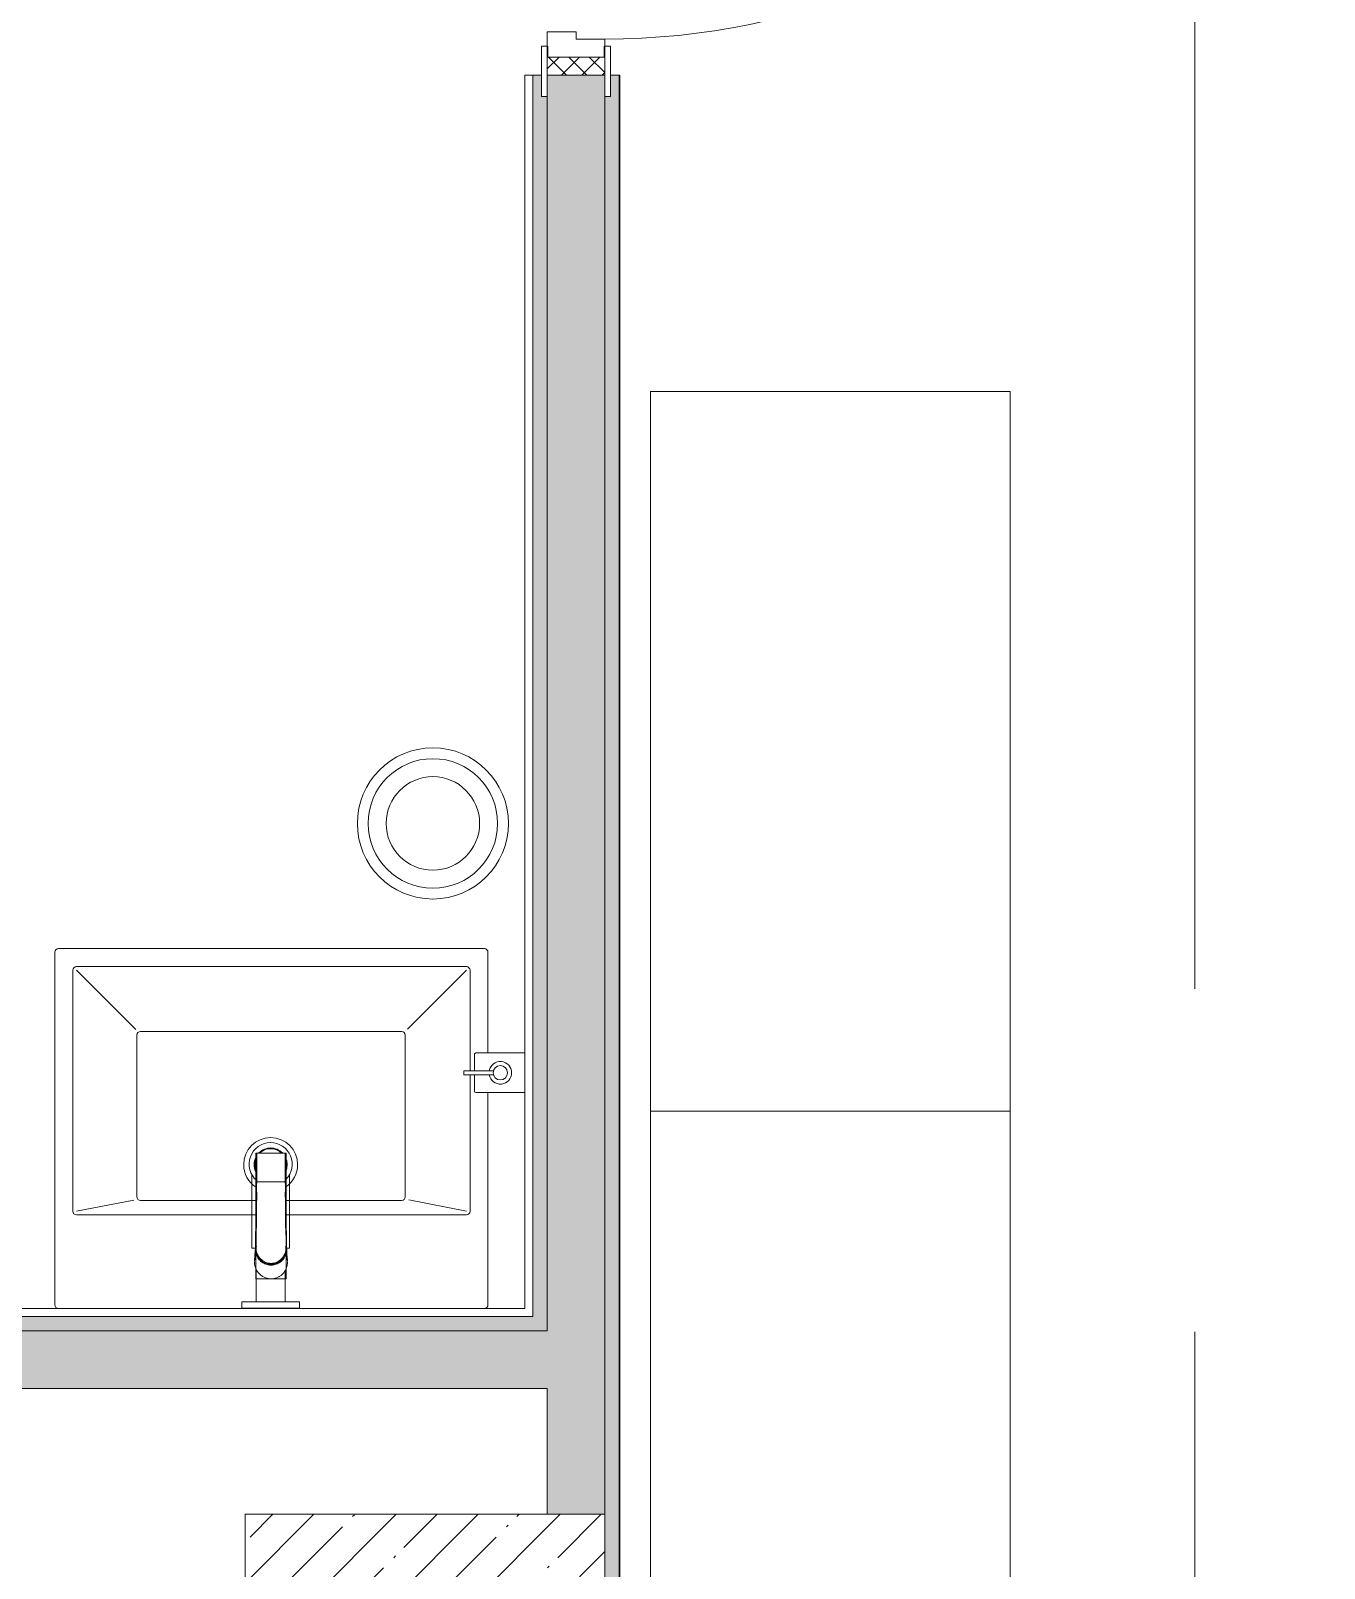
# Model space of a CAD drawing. Header units: millimetres. Extents: x 35147 to 231677, y -8553 to 29000.
# Drawn here: x 73242 to 75040, y 23125 to 25262 of the extents above; entities that cross this region are included whole.
import ezdxf

# ---------------------------------------------------------------- set-up
doc = ezdxf.new("R2010")
doc.units = ezdxf.units.MM
doc.linetypes.add('Осевая', pattern=[3175, 635, -476.25, 1587.5, -476.25])
for name, color, linetype, lineweight in [('0-1', 7, 'Continuous', 9), ('A-DOOR', 7, 'Continuous', 9), ('A-DOOR-1', 7, 'Continuous', 13), ('A-DOOR-FRAM', 7, 'Continuous', 13), ('A-DOOR-FRAM-1', 7, 'Continuous', 9), ('A-GENM', 7, 'Continuous', 9), ('A-WALL', 7, 'Continuous', 9), ('I-WALL', 7, 'Continuous', 9), ('P-SANR-FIXT', 7, 'Continuous', 9), ('P-SANR-FIXT-1', 7, 'Continuous', 13), ('S-COLS', 7, 'Continuous', 9), ('Оси', 7, 'Continuous', 9), ('Оси-2', 7, 'Осевая', 9)]:
    doc.layers.add(name, color=color, linetype=linetype, lineweight=lineweight)
for name, color, linetype, lineweight, true_color in [('A-WALL-1', 7, 'Continuous', 9, 0x3c3c3c), ('A-WALL-FNSH-1', 7, 'Continuous', 9, 0x3c3c3c), ('I-FURN-1', 7, 'Continuous', 9, 0xf0f0f0)]:
    doc.layers.add(name, color=color, linetype=linetype, lineweight=lineweight, true_color=true_color)
pattern_1 = [(135, (0, 0), (-75.43415, -75.43415), [106.68, -17.78, 3.556, -17.78]), (135, (0, 75.39), (-75.43415, -75.43415), []), (50, (0, 0), (127.52922, -11.15758), [13.335, -146.685]), (355, (0, 0), (-24.66966, 133.74002), [10.668, -117.348]), (100.451, (10.63, -0.93), (102.85973, 122.58178), [11.333, -124.663]), (46.184, (0, 35.56), (189.75516, -29.43036), [20.002, -220.027]), (96.636, (15.81, 33.1), (166.1822, 173.1996), [17, -186.995]), (351.184, (0, 35.56), (166.18393, 173.19757), [16.002, -176.022]), (21, (17.78, 26.67), (106.13027, -71.58603), [13.335, -146.685]), (326, (17.78, 26.67), (43.26188, 128.93175), [10.668, -117.348]), (71.451, (26.62, 20.7), (149.39198, 57.34505), [11.333, -124.663]), (37.5, (0, 0), (2.162228, 59.188357), [3.353, -112.573, 3.353, -115.773, -117.792]), (37.5, (0, 0), (2.162228, 59.188357), [-235.052, 3.353, -114.44]), (7.5, (0, 0), (46.773857, 70.12615), [3.353, -64.567, 3.353, -109.906, -44.894]), (7.5, (0, 0), (46.773857, 70.12615), [-181.178, 3.353, -41.542]), (327.5, (-39.65, 0), (94.91367, -4.010093), [3.353, -41.097, 3.353, -135.331, -184.023]), (327.5, (-39.65, 0), (94.91367, -4.010093), [-183.134, 3.353, -180.67]), (317.5, (-57.43, 0), (103.69057, 17.79882), [3.353, -54.432, 3.353, -88.748, -130.683]), (317.5, (-57.43, 0), (103.69057, 17.79882), [-149.885, 3.353, -127.33])]
pattern_2 = [(0, (0, 0), (121.92, 30.48), [10.058, -81.382, 10.058, -81.382, -487.68]), (0, (0, 0), (121.92, 30.48), [-182.88, 10.058, -172.822, 10.058, -81.382, -213.36]), (0, (0, 0), (121.92, 30.48), [-457.2, 10.058, -50.902, 10.058, -142.342]), (120, (45.72, 15.24), (-87.356454, 90.345817), [10.058, -81.382, 10.058, -81.382, -487.68]), (120, (45.72, 15.24), (-87.356454, 90.345817), [-182.88, 10.058, -172.822, 10.058, -81.382, -213.36]), (120, (45.72, 15.24), (-87.356454, 90.345817), [-457.2, 10.058, -50.902, 10.058, -142.342]), (240, (60.96, 76.2), (-34.563546, -120.825817), [10.058, -81.382, 10.058, -81.382, -487.68]), (240, (60.96, 76.2), (-34.563546, -120.825817), [-182.88, 10.058, -172.822, 10.058, -81.382, -213.36]), (240, (60.96, 76.2), (-34.563546, -120.825817), [-457.2, 10.058, -50.902, 10.058, -142.342])]

# ---------------------------------------------------------------- blocks, each defined once
blk = doc.blocks.new('BSC_Колонна _Прямоугольная - 500х500-V26-План размещения напольных электротехнических лючков и розеток 2 этажа в осях 12-23')
at = {"layer": 'S-COLS'}
h = blk.add_hatch(dxfattribs=at)
h.set_pattern_fill('FP_34', color=256, style=0, pattern_type=2)
h.set_pattern_definition([(45, (-73790, -22950), (-57.02463, 57.02463), []), (45, (-73732.975, -22950), (-57.02463, 57.02463), [100.806, -20.161, 3.353, -16.808])])
h.paths.add_polyline_path([(-250, -250), (250, -250), (250, 250), (-250, 250), (-250, -31.5)])
for p, q in [((250, 250), (-250, 250)), ((-250, 250), (-250, -250)), ((250, -250), (250, 250)), ((-250, -250), (250, -250))]:
    blk.add_line(p, q, dxfattribs=at)
blk = doc.blocks.new('110_Дверь_СКБ_1Ст_Внутренняя1 - Д-4 1100x2100h_су мгн-32391219-План размещения напольных электротехнических лючков и розеток 2 этажа в осях 12-23')
at = {"layer": 'A-DOOR'}
h = blk.add_hatch(dxfattribs=at)
h.set_pattern_fill('FP_38', color=256, style=0, pattern_type=2)
h.set_pattern_definition([(135, (1751.41, 104.685), (-14.14214, -14.14214), []), (225, (1751.41, 104.685), (14.14214, -14.14214), [])])
h.paths.add_polyline_path([(562.5, 40), (537.5, 40), (537.5, -40), (562.5, -40)])
at = {"layer": 'A-DOOR-FRAM-1'}
h = blk.add_hatch(dxfattribs=at)
h.set_pattern_fill('FP_39', color=256, style=0, pattern_type=2)
h.set_pattern_definition([(45, (-371.384, 104.685), (-14.1421, 14.1421), []), (135, (-371.384, 104.685), (-14.1421, -14.1421), [])])
h.paths.add_polyline_path([(-512.5, 40), (-537.5, 40), (-537.5, -40), (-512.5, -40)])
at = {"layer": 'A-DOOR'}
blk.add_arc((-487.5, 40), 1000, 360, 90, dxfattribs=at)
at = {"layer": 'A-DOOR-1'}
for p, q in [((-487.5, 1040), (-487.5, 40)), ((-447.5, 1040), (-487.5, 1040)), ((-447.5, 40), (-447.5, 1040)), ((-487.5, 40), (-447.5, 40))]:
    blk.add_line(p, q, dxfattribs=at)
at = {"layer": 'A-DOOR-FRAM'}
for p, q in [((-497.5, 48), (-567.5, 48)), ((-567.5, 48), (-567.5, 40)), ((-497.5, 40), (-497.5, 48)), ((592.5, 48), (522.5, 48)), ((522.5, 48), (522.5, 40)), ((592.5, 40), (592.5, 48)), ((-567.5, 40), (-497.5, 40)), ((-512.5, 40), (-537.5, 40)), ((-537.5, 40), (-537.5, -40)), ((-487.5, 40), (-512.5, 40)), ((-512.5, 40), (-512.5, -40)), ((-512.5, -40), (-512.5, 40)), ((-497.5, 40), (-512.5, 40)), ((-512.5, 40), (-512.5, 39)), ((-512.5, 39), (-497.5, 39)), ((-497.5, 39), (-497.5, 40)), ((-487.5, 0), (-487.5, 40)), ((512.5, 40), (512.5, 0)), ((537.5, 40), (512.5, 40)), ((537.5, 40), (522.5, 40)), ((522.5, 40), (522.5, 39)), ((522.5, 40), (592.5, 40)), ((522.5, 39), (537.5, 39)), ((537.5, -40), (537.5, 40)), ((562.5, 40), (537.5, 40)), ((537.5, 40), (537.5, -40)), ((537.5, 39), (537.5, 40)), ((562.5, -40), (562.5, 40)), ((-477.5, 0), (-487.5, 0)), ((-477.5, -40), (-477.5, 0)), ((512.5, 0), (502.5, 0)), ((502.5, 0), (502.5, -40)), ((-497.5, -40), (-567.5, -40)), ((-567.5, -40), (-567.5, -48)), ((-537.5, -40), (-512.5, -40)), ((-497.5, -39), (-512.5, -39)), ((-512.5, -39), (-512.5, -40)), ((-512.5, -40), (-477.5, -40)), ((-512.5, -40), (-497.5, -40)), ((-497.5, -40), (-497.5, -39)), ((-497.5, -48), (-497.5, -40)), ((502.5, -40), (537.5, -40)), ((537.5, -39), (522.5, -39)), ((522.5, -39), (522.5, -40)), ((522.5, -40), (537.5, -40)), ((592.5, -40), (522.5, -40)), ((522.5, -40), (522.5, -48)), ((537.5, -40), (537.5, -39)), ((537.5, -40), (562.5, -40)), ((592.5, -48), (592.5, -40)), ((-567.5, -48), (-497.5, -48)), ((522.5, -48), (592.5, -48))]:
    blk.add_line(p, q, dxfattribs=at)
blk = doc.blocks.new('мусорная корзина - Round_ Metal-30590745-План размещения напольных электротехнических лючков и розеток 2 этажа в осях 12-23')
at = {"layer": 'P-SANR-FIXT'}
for radius, start, end in [(105, 0, 180), (90, 360, 180), (65, 0, 180), (105, 180, 360), (90, 180, 360), (65, 180, 360)]:
    blk.add_arc((0, 0), radius, start, end, dxfattribs=at)
blk = doc.blocks.new('сифон - Для раковины-V174-План размещения напольных электротехнических лючков и розеток 2 этажа в осях 12-23')
at = {"layer": 'P-SANR-FIXT'}
for p, q in [((116.7, 26), (15, 26)), ((116.7, 26), (116.7, 20.9)), ((200, 40), (191.1, 40)), ((191.1, -40), (191.1, 40)), ((200, 40), (200, -40)), ((116.7, -19.7), (116.7, -26)), ((15, -26), (116.7, -26)), ((191.1, -40), (200, -40))]:
    blk.add_line(p, q, dxfattribs=at)
for start, end in [(45, 180), (180, 319.7584)]:
    blk.add_arc((0, 0), 30, start, end, dxfattribs=at)
at = {"layer": 'P-SANR-FIXT-1'}
for p, q in [((127.1, 20), (123.1, 20)), ((191.1, 20), (147.8, 20)), ((21.9, -20), (49, -20)), ((49, -20), (56, -20)), ((56, -20), (75, -20)), ((85.7, -20), (118.5, -20)), ((119.7, -20), (122.9, -20)), ((145.8, -20), (191.1, -20))]:
    blk.add_line(p, q, dxfattribs=at)
for radius, start, end in [(22.5, 67.2152, 113.0759), (21.5, 72, 108), (22.5, 133.7338, 180), (22.5, 180, 225.6765), (21.5, 136.1578, 180), (21.5, 180, 223.3802), (22.5, 241.9585, 297.7301), (21.5, 245.8675, 293.8296)]:
    blk.add_arc((0, 0), radius, start, end, dxfattribs=at)
blk = doc.blocks.new('раковина - 400 x 500mm-V178-План размещения напольных электротехнических лючков и розеток 2 этажа в осях 12-23')
at = {"layer": 'P-SANR-FIXT'}
for p, q in [((-249.5, -5), (-249.5, -300)), ((352.5, -495), (352.5, -5)), ((-224.5, -135), (-224.5, -324.7)), ((32, -130), (-219.5, -130)), ((-219.5, -135), (-139.5, -151)), ((322.5, -130), (72, -130)), ((322.5, -135), (242.8, -150.5)), ((327.5, -470), (327.5, -135)), ((-134.5, -155), (-134.5, -380)), ((-126, -150), (-129.5, -150)), ((32.1, -150), (-126, -150)), ((233.5, -150), (72, -150)), ((238.5, -155), (238.5, -380)), ((-224.5, -330.4), (-224.5, -470)), ((-249.5, -355), (-249.5, -495)), ((-219.5, -470), (-137.6, -388.1)), ((-129.5, -385), (233.5, -385)), ((322.5, -470), (240.2, -387.7)), ((-219.5, -475), (322.5, -475)), ((-244.5, -500), (347.5, -500))]:
    blk.add_line(p, q, dxfattribs=at)
for centre, radius, start, end in [((-244.5, -5), 5, 90, 180), ((347.5, -5), 5, 0, 90), ((-219.5, -135), 5, 90, 180), ((322.5, -135), 5, 0, 90), ((-129.5, -155), 5, 90, 180), ((52.6, -199.9), 37.5, 124.8212, 180), ((52.6, -199.9), 37.5, 360, 57.1419), ((233.5, -155), 5, 0, 90), ((52.6, -199.9), 23, 360, 25.1143), ((52.6, -199.9), 37.5, 180, 360), ((52.6, -199.9), 23, 161.666, 180), ((52.6, -199.9), 23, 180, 198.7055), ((52.6, -199.9), 23, 334.4117, 360), ((52.6, -199.9), 23, 225, 315), ((-129.5, -380), 5, 180, 270), ((233.5, -380), 5, 270, 360), ((-219.5, -470), 5, 180, 270), ((322.5, -470), 5, 270, 0), ((-244.5, -495), 5, 180, 270), ((347.5, -495), 5, 270, 0)]:
    blk.add_arc(centre, radius, start, end, dxfattribs=at)
blk = doc.blocks.new('смеситель для раковины - Default-V179-План размещения напольных электротехнических лючков и розеток 2 этажа в осях 12-23')
at = {"layer": '0-1'}
for p, q in [((19.7, 151.6), (-19.8, 151.6)), ((-20.3, 110), (-20.4, 97.4)), ((19.8, 111.8), (-19.8, 111.8)), ((20.4, 97.4), (20.3, 110)), ((-22.8, 3), (-21.8, 15.6)), ((-20.7, 17.2), (-20.7, 16.7)), ((20.8, 16.7), (20.8, 17.2))]:
    blk.add_line(p, q, dxfattribs=at)
at = {"layer": '0-1', "flags": 128}
for points in [[(-19.8, 151.6), (-20, 151.6), (-20.2, 151.6), (-20.3, 151.5), (-20.4, 151.5), (-20.5, 151.4), (-20.6, 151.3), (-20.6, 151.2), (-20.7, 151.1), (-20.7, 151.1), (-20.7, 151), (-20.7, 151), (-20.8, 150.9), (-20.8, 150.6), (-20.8, 149.7), (-20.8, 148.7), (-20.8, 147.7), (-20.9, 146.7), (-20.9, 145.3), (-21.1, 93.2)], [(19.7, 151.6), (20, 151.6), (20.2, 151.6), (20.4, 151.5), (20.5, 151.4), (20.6, 151.3), (20.6, 151.3), (20.7, 151.2), (20.7, 151.1), (20.7, 151.1), (20.7, 151), (20.8, 151), (20.8, 150.9), (20.8, 150.6)], [(-19.8, 111.8), (-19.9, 111.8), (-20, 111.8), (-20.1, 111.8), (-20.1, 111.7), (-20.2, 111.7), (-20.3, 111.6), (-20.3, 111.5), (-20.3, 111.5), (-20.3, 111.4), (-20.3, 111.4), (-20.3, 111.4), (-20.3, 111.3), (-20.3, 111.2), (-20.3, 111), (-20.3, 110.8), (-20.3, 110.6), (-20.3, 110.3), (-20.3, 110)], [(12.1, -0.1), (14.4, 1.7), (18.1, 6.1), (20.4, 11.5), (21.2, 17.2), (21.2, 36.2), (21.1, 56), (21, 111.4)], [(19.8, 111.8), (19.9, 111.8), (20, 111.8), (20.1, 111.8), (20.2, 111.7), (20.2, 111.6), (20.3, 111.6), (20.3, 111.5), (20.3, 111.5), (20.3, 111.4), (20.3, 111.4), (20.3, 111.3), (20.3, 111.1), (20.3, 110.9), (20.3, 110.7), (20.3, 110.4), (20.3, 110)], [(-21.8, 15.6), (-21.7, 19.7), (-21.6, 24.4), (-21.5, 30.8), (-21.4, 37.1), (-21.3, 49.4), (-21.2, 68.8), (-21.1, 88)], [(-18.9, 7.6), (-20, 10.3), (-20.8, 13.1), (-21.1, 18.6), (-21.1, 48.6), (-21.1, 93.2)], [(21.8, 15.6), (22.1, 11.2), (22.8, 3)]]:
    blk.add_lwpolyline(points, dxfattribs=at)
at = {"layer": 'P-SANR-FIXT'}
for p, q in [((21, 151.6), (-21, 151.6)), ((-21, 151.6), (-21, -23)), ((21, -23), (21, 151.6)), ((-19.7, 144), (-19.8, 111.7)), ((19.8, 111.7), (19.7, 144)), ((-20.4, 22), (-20.8, 19.8)), ((20.8, 19.8), (20.4, 22)), ((-21, 19.9), (-20.8, 19.8)), ((19.4, 12.9), (20.4, 11.1)), ((21, 19.9), (20.8, 19.8)), ((20.9, 18.5), (20.8, 19.8)), ((20.9, 18.4), (21.1, 18.4)), ((22.5, 5), (22.9, 0.9)), ((-0.6, -2.8), (0.6, -2.8)), ((-21, -23), (21, -23))]:
    blk.add_line(p, q, dxfattribs=at)
at = {"layer": 'P-SANR-FIXT', "flags": 128}
for points in [[(-21.1, 16.9), (-21.1, 42.2), (-21, 67.6), (-20.8, 118.3), (-20.7, 143.7), (-20.7, 149.4), (-20.8, 150.2), (-20.9, 145.3), (-20.9, 138.9), (-21.1, 88.1)], [(21.1, 88.1), (20.9, 138.9), (20.9, 145.3), (20.8, 150.2), (20.7, 149.4), (20.7, 143.7), (20.8, 118.3), (21, 67.6), (21.1, 42.2), (21.1, 16.9)], [(-20.1, 88.1), (-20.1, 99.6), (-20, 111), (-20, 122.4), (-19.9, 133.8), (-19.9, 145.2)], [(19.9, 145.2), (19.9, 138.9), (19.9, 132.6), (20, 126.2), (20, 119.9), (20, 113.5), (20, 107.2), (20.1, 100.8), (20.1, 94.5), (20.1, 88.1)], [(-21.1, 18.6), (-21.1, 18.6), (-21.1, 18.6), (-21, 18.6), (-21, 18.6), (-21, 18.5), (-20.9, 18.5), (-20.9, 18.5)], [(-21.1, 18.4), (-21.1, 18), (-21.1, 17.6), (-21.1, 17.2), (-21.1, 16.8), (-21.1, 16.4)], [(-20.8, 19.8), (-20.9, 19.2), (-20.9, 18.5)], [(-15.9, 4.1), (-13.1, 1.6), (-9.8, -0.4), (-6.1, -1.8), (-2.1, -2.5), (2.1, -2.5), (6.1, -1.8), (9.8, -0.4), (11.1, 0.4)], [(11.5, 0.5), (13.1, 1.6), (15.9, 4.1)], [(21.1, 16.4), (21.1, 16.8), (21.1, 17.2), (21.1, 17.6), (21.1, 18), (21.1, 18.4)], [(22.9, 0.9), (22.7, 3.2), (22.5, 5.6), (22.3, 7.9), (22.1, 10.8), (21.8, 15.2)], [(0.6, -3.9), (0.3, -3.9), (0.1, -3.9), (-0.1, -3.9), (-0.3, -3.9), (-0.6, -3.9)]]:
    blk.add_lwpolyline(points, dxfattribs=at)
at = {"layer": 'P-SANR-FIXT'}
for centre, major_axis, ratio, start_param, end_param in [((-19.8, 109.7), (-0.5, 0.002), 0.095846, 0.017294, 1.571164), ((19.8, 109.7), (0.5, 0.002), 0.095848, 4.711795, 6.265892), ((0, 17.2), (20.8, 0), 0.98634, 3.038054, 3.141593), ((0, 17.2), (20.8, 0), 0.98634, 3.141593, 3.441377), ((0, 16.7), (20.8, 0), 0.98634, 3.141593, 3.372062), ((0, 16.7), (20.7, 0), 0.98634, 3.571127, 3.769911), ((0, 17.2), (20.8, 0), 0.98634, 3.613983, 5.358408), ((0, 16.7), (20.7, 0), 0.98634, 3.994763, 4.083653), ((0, 16.7), (20.8, 0), 0.98634, 5.376246, 5.846752), ((0, 17.2), (20.8, 0), 0.98634, 5.499139, 5.804813), ((0, 17.2), (-20.8, 0), 0.98634, 2.841808, 3.141593), ((0, 16.7), (20.8, 0), 0.98634, 6.052716, 6.283185), ((0, 17.2), (20.8, 0), 0.98634, 0, 0.103539), ((0, 16.7), (20.7, 0), 0.98634, 4.276566, 4.790653), ((0, 16.7), (20.8, 0), 0.98634, 4.9338, 5.10736)]:
    blk.add_ellipse(centre, major_axis=major_axis, ratio=ratio, start_param=start_param, end_param=end_param, dxfattribs=at)
for points, knots in [([(-19.9, 145.2), (-19.9, 146), (-19.9, 147.4), (-19.8, 149.3), (-19.8, 150.7), (-19.8, 151.5), (-19.8, 151.6), (-19.8, 151.6)], [0, 0, 0, 0, 0.1, 0.2, 0.3, 0.4, 0.4725859, 0.4725859, 0.4725859, 0.4725859]), ([(-19.8, 151.6), (-19.7, 151.6), (-19.7, 151.6), (-19.7, 151.2), (-19.7, 150), (-19.7, 148.3), (-19.7, 146.2), (-19.7, 144.8), (-19.7, 144)], [0.4728347, 0.4728347, 0.4728347, 0.4728347, 0.5, 0.6, 0.7, 0.8, 0.9, 1, 1, 1, 1]), ([(19.7, 144), (19.7, 144.8), (19.7, 146.2), (19.7, 148.3), (19.7, 150), (19.7, 151.2), (19.7, 151.6), (19.7, 151.6), (19.7, 151.6)], [0, 0, 0, 0, 0.1, 0.2, 0.3, 0.4, 0.5, 0.5274121, 0.5274121, 0.5274121, 0.5274121]), ([(19.7, 151.6), (19.8, 151.6), (19.8, 151.5), (19.8, 150.7), (19.8, 149.3), (19.9, 147.4), (19.9, 146), (19.9, 145.2)], [0.5275209, 0.5275209, 0.5275209, 0.5275209, 0.6, 0.7, 0.8, 0.9, 1, 1, 1, 1]), ([(-19.8, 111.8), (-19.8, 111.8), (-19.8, 111.7), (-19.8, 110.9), (-19.8, 110.1), (-19.8, 109.7)], [0.4695548, 0.4695548, 0.4695548, 0.4695548, 0.6, 0.8, 1, 1, 1, 1]), ([(19.8, 109.7), (19.8, 110.1), (19.8, 110.9), (19.8, 111.7), (19.8, 111.8), (19.8, 111.8)], [0, 0, 0, 0, 0.2, 0.4, 0.5304748, 0.5304748, 0.5304748, 0.5304748]), ([(-21.1, 88.1), (-21.1, 85.7), (-21.1, 82.2), (-21.1, 77.5), (-21.2, 73.9), (-21.2, 70.4), (-21.2, 66.8), (-21.2, 63.9), (-21.2, 61.5), (-21.2, 59.8), (-21.2, 58), (-21.2, 55.7), (-21.3, 52.8), (-21.3, 49.3), (-21.3, 46), (-21.3, 42.6), (-21.4, 39.4), (-21.4, 36.2), (-21.5, 32.2), (-21.5, 27.5), (-21.7, 20.9), (-21.8, 17.2), (-21.8, 15.2)], [0, 0, 0, 0, 0.083333, 0.125, 0.166667, 0.208333, 0.25, 0.291667, 0.3125, 0.333333, 0.354167, 0.375, 0.416667, 0.458333, 0.5, 0.541667, 0.583333, 0.625, 0.666667, 0.75, 0.833333, 1, 1, 1, 1]), ([(-20.4, 97.4), (-20.4, 91.1), (-20.5, 81.8), (-20.6, 69.7), (-20.6, 60), (-20.7, 52.6), (-20.8, 47.4), (-20.8, 45.2), (-20.8, 43.5), (-20.9, 41.8), (-20.9, 39.8), (-20.9, 37.7), (-20.9, 36.2), (-20.9, 35.4), (-21, 34.1), (-21, 32.6), (-21, 31), (-21, 29.7), (-21, 28.6), (-21, 27.7), (-21, 26.8), (-21.1, 25.6), (-21.1, 22.9), (-21.1, 20.4), (-21.1, 18.4)], [0, 0, 0, 0, 0.222222, 0.333333, 0.444444, 0.583333, 0.618056, 0.652778, 0.670139, 0.6875, 0.722222, 0.756944, 0.774306, 0.782986, 0.791667, 0.826389, 0.84375, 0.861111, 0.878472, 0.887153, 0.895833, 0.913194, 0.930556, 1, 1, 1, 1]), ([(-20.5, 43.6), (-20.5, 44.1), (-20.5, 44.9), (-20.5, 45.9), (-20.4, 46.5), (-20.4, 47), (-20.4, 47.6), (-20.3, 48.2), (-20.3, 49.3), (-20.3, 50.8), (-20.3, 52.7), (-20.3, 54.8), (-20.2, 57.1), (-20.2, 60.5), (-20.1, 67), (-20, 78.4), (-19.9, 90.5), (-19.9, 97.4)], [0.3665203, 0.3665203, 0.3665203, 0.3665203, 0.3928571, 0.4107143, 0.4196429, 0.4285714, 0.4375, 0.4464286, 0.4642857, 0.5, 0.5357143, 0.5714286, 0.6071429, 0.6428571, 0.7142857, 0.8571429, 1, 1, 1, 1]), ([(19.9, 97.4), (19.9, 90.5), (20, 78.4), (20.1, 66.9), (20.2, 60.3), (20.3, 57), (20.3, 54.6), (20.3, 52.6), (20.3, 50.7), (20.3, 49.2), (20.4, 48.1), (20.4, 47.4), (20.4, 46.9), (20.4, 46.4), (20.4, 45.8), (20.4, 44.6), (20.4, 43), (20.4, 41.3), (20.5, 40), (20.5, 39.2), (20.6, 38.5), (20.7, 37.9), (20.7, 37.5)], [0, 0, 0, 0, 0.1428571, 0.2857143, 0.3571429, 0.3928571, 0.4285714, 0.4642857, 0.5, 0.5357143, 0.5535714, 0.5625, 0.5714286, 0.5803571, 0.5892857, 0.6071429, 0.6428571, 0.6785714, 0.6964286, 0.7053571, 0.7142857, 0.7301718, 0.7301718, 0.7301718, 0.7301718]), ([(20.1, 88.1), (20.1, 88.2), (20.2, 88.3), (20.4, 88.2), (20.5, 88), (20.6, 87.8), (20.7, 87.5), (20.7, 87.3), (20.8, 87.1), (20.9, 87), (20.9, 86.8), (20.9, 86.7)], [0, 0, 0, 0, 0.1, 0.19375, 0.25, 0.3, 0.35, 0.4, 0.45, 0.525, 0.575, 0.575, 0.575, 0.575]), ([(21.1, 18.4), (21.1, 19.2), (21.1, 20.8), (21.1, 23.1), (21.1, 25), (21.1, 26.5), (21, 27.6), (21, 28.6), (21, 30), (21, 31.7), (21, 33.4), (21, 34.6), (20.9, 35.2), (20.9, 35.7), (20.9, 36.3), (20.9, 36.9), (20.9, 38.1), (20.9, 39.8), (20.9, 41.4), (20.8, 42.8), (20.8, 44.1), (20.8, 45.8), (20.8, 48.6), (20.7, 53.5), (20.6, 60.7), (20.6, 68.9), (20.5, 76.5), (20.5, 85.7), (20.4, 92.7), (20.4, 97.4)], [0, 0, 0, 0, 0.027778, 0.055556, 0.083333, 0.097222, 0.111111, 0.125, 0.138889, 0.166667, 0.194444, 0.208333, 0.215278, 0.222222, 0.229167, 0.236111, 0.25, 0.277778, 0.305556, 0.319444, 0.333333, 0.361111, 0.388889, 0.444444, 0.555556, 0.666667, 0.75, 0.833333, 1, 1, 1, 1]), ([(21.8, 15.2), (21.8, 16.4), (21.7, 19.4), (21.6, 24.2), (21.5, 28.2), (21.5, 30.6), (21.5, 32.4), (21.4, 34.1), (21.4, 35.8), (21.4, 37.3), (21.4, 38.7), (21.4, 39.8), (21.4, 41), (21.3, 42.6), (21.3, 44.7), (21.3, 47.5), (21.3, 50.9), (21.2, 55.1), (21.2, 60), (21.2, 65.1), (21.2, 69.9), (21.2, 74.5), (21.1, 80.6), (21.1, 85.1), (21.1, 88.1)], [0, 0, 0, 0, 0.142857, 0.285714, 0.357143, 0.392857, 0.428571, 0.464286, 0.5, 0.535714, 0.553571, 0.571429, 0.589286, 0.607143, 0.642857, 0.678571, 0.714286, 0.75, 0.785714, 0.821429, 0.857143, 0.892857, 0.928571, 1, 1, 1, 1]), ([(-21, 19.9), (-21, 20.5), (-20.9, 21.9), (-20.9, 23.9), (-20.9, 25.6), (-20.9, 26.9), (-20.9, 27.6), (-20.9, 28.1), (-20.9, 28.7), (-20.9, 29.4), (-21, 30.9), (-21, 33.1), (-21, 35.5), (-20.9, 37.4), (-20.9, 38.5), (-20.8, 39.3), (-20.7, 40.1), (-20.7, 40.7), (-20.6, 41.2), (-20.6, 41.3)], [0, 0, 0, 0, 0.0357143, 0.0714286, 0.1071429, 0.125, 0.1339286, 0.1428571, 0.1517857, 0.1607143, 0.1785714, 0.2142857, 0.25, 0.2678571, 0.2857143, 0.2946429, 0.3035714, 0.3214286, 0.3257253, 0.3257253, 0.3257253, 0.3257253]), ([(20.9, 33.9), (20.9, 33.6), (20.9, 32.5), (20.9, 30.9), (20.9, 29.2), (20.9, 28.3), (20.9, 27.5), (20.9, 26.8), (20.9, 25.6), (20.9, 23.9), (21, 21.9), (21, 20.5), (21, 19.9)], [0.7766981, 0.7766981, 0.7766981, 0.7766981, 0.7857143, 0.8214286, 0.8392857, 0.8571429, 0.8660714, 0.875, 0.8928571, 0.9285714, 0.9642857, 1, 1, 1, 1]), ([(-21.8, 15.2), (-21.9, 13.9), (-22, 12.1), (-22.1, 10.1), (-22.2, 8.7), (-22.3, 7.5), (-22.4, 6.6), (-22.5, 5.7), (-22.6, 4.8), (-22.7, 3.8), (-22.8, 2.5), (-22.9, 1.5), (-22.9, 0.9)], [0, 0, 0, 0, 0.166667, 0.25, 0.333333, 0.416667, 0.5, 0.583333, 0.666667, 0.75, 0.833333, 1, 1, 1, 1]), ([(22.9, 0.3), (22.9, -2.5), (22.3, -6.4), (20, -11.4), (17.7, -14.7), (14.9, -17.6), (11.6, -20), (7.9, -21.7), (4.5, -22.6), (1.5, -23), (-1.9, -23), (-6, -22.4), (-10, -20.8), (-12.8, -19.1), (-14.8, -17.5), (-16.7, -15.8), (-18.8, -13.3), (-21.9, -8.1), (-22.9, -3.2), (-22.9, 0.3)], [0, 0, 0, 0, 0.111111, 0.166667, 0.222222, 0.277778, 0.333333, 0.388889, 0.444444, 0.479167, 0.513889, 0.583333, 0.652778, 0.6875, 0.722222, 0.756944, 0.791667, 0.861111, 1, 1, 1, 1]), ([(-21, 19.9), (-21, 19.7), (-21, 19.5), (-21.1, 19.2), (-21.1, 18.9), (-21.1, 18.7), (-21.1, 18.6)], [0, 0, 0, 0, 0.333333, 0.5, 0.666667, 1, 1, 1, 1]), ([(-0.6, -3.9), (-1.6, -3.9), (-3.8, -3.7), (-7, -2.8), (-10, -1.5), (-12.8, 0.2), (-15.2, 2.3), (-17.3, 4.8), (-18.7, 7.1), (-19.6, 9), (-20.1, 10.6), (-20.6, 12.1), (-21, 14.3), (-21.1, 15.9), (-21.1, 16.9)], [0, 0, 0, 0, 0.1, 0.2, 0.3, 0.4, 0.5, 0.6, 0.7, 0.75, 0.8, 0.85, 0.9, 1, 1, 1, 1]), ([(-21.1, 16.4), (-21.1, 14.3), (-20.4, 11.1), (-18.7, 7.6), (-17.5, 5.8), (-16.4, 4.5), (-15.2, 3.2), (-13.9, 2.1), (-12.5, 1), (-10.9, 0.1), (-9.2, -0.7), (-6.9, -1.7), (-3.8, -2.5), (0, -2.8), (3.8, -2.5), (6.9, -1.7), (9, -0.9), (10.1, -0.3), (10.9, 0.1), (11.7, 0.5), (12.7, 1.2), (13.9, 2), (15, 3), (15.8, 3.8), (16.4, 4.5), (17, 5.2), (17.7, 6.2), (18.6, 7.6), (19.3, 9), (19.7, 9.9), (19.9, 10.5), (20, 10.9), (20.2, 11.2), (20.3, 11.7), (20.6, 12.6), (20.8, 13.8), (21, 15.1), (21.1, 16), (21.1, 16.4)], [0, 0, 0, 0, 0.111111, 0.166667, 0.194444, 0.222222, 0.25, 0.277778, 0.305556, 0.333333, 0.361111, 0.388889, 0.444444, 0.5, 0.555556, 0.611111, 0.638889, 0.652778, 0.666667, 0.680556, 0.694444, 0.722222, 0.75, 0.763889, 0.777778, 0.791667, 0.805556, 0.833333, 0.861111, 0.875, 0.881944, 0.888889, 0.895833, 0.902778, 0.916667, 0.944444, 0.972222, 1, 1, 1, 1]), ([(-20.8, 14.6), (-20.7, 14.1), (-20.6, 12.9), (-20.2, 11.6), (-20, 10.9)], [0, 0, 0, 0, 0.4, 1, 1, 1, 1]), ([(-20, 10.9), (-19.6, 9.8), (-18.5, 7.4), (-17, 5.2), (-15.9, 4.1)], [0, 0, 0, 0, 0.444444, 1, 1, 1, 1]), ([(21.1, 16.9), (21.1, 15.9), (21, 13.7), (20.2, 10.6), (19, 7.6), (16.7, 3.9), (12.9, 0), (7.1, -3.1), (2.7, -3.9), (0.6, -3.9)], [0, 0, 0, 0, 0.1, 0.2, 0.3, 0.4, 0.6, 0.8, 1, 1, 1, 1]), ([(15.9, 4.1), (16.7, 5), (18.4, 7.2), (19.5, 9.5), (20, 10.9)], [0, 0, 0, 0, 0.444444, 1, 1, 1, 1]), ([(20, 10.9), (20.2, 11.4), (20.5, 12.7), (20.7, 13.9), (20.8, 14.6)], [0, 0, 0, 0, 0.444444, 1, 1, 1, 1]), ([(-0.6, -3.9), (-0.6, -3.9), (-0.6, -3.7), (-0.6, -3.5), (-0.6, -3.1), (-0.6, -2.9), (-0.6, -2.8)], [0, 0, 0, 0, 0.363636, 0.545455, 0.727273, 1, 1, 1, 1]), ([(0.6, -3.9), (0.6, -3.9), (0.6, -3.7), (0.6, -3.5), (0.6, -3.1), (0.6, -2.9), (0.6, -2.8)], [0, 0, 0, 0, 0.363636, 0.545455, 0.727273, 1, 1, 1, 1])]:
    blk.add_open_spline(points, degree=3, knots=knots, dxfattribs=at)
for points in [[(-19.8, 111.8), (-19.8, 111.8), (-19.8, 111.8), (-19.8, 111.8)], [(19.8, 111.8), (19.8, 111.8), (19.8, 111.8), (19.8, 111.8)], [(-20.1, 88.1), (-20.4, 88.2), (-20.6, 88.2), (-20.8, 88.2)], [(-20, 85.7), (-20.1, 86.5), (-20.1, 87.3), (-20.1, 88.1)], [(20.1, 88.1), (20.1, 87.3), (20.1, 86.5), (20, 85.7)], [(-21.2, 19.5), (-21, 20.5), (-20.6, 21.4), (-20.2, 22.3)], [(-20.4, 22.5), (-20.7, 21.7), (-20.9, 20.8), (-21, 19.9)], [(20.2, 22.3), (21.2, 20.1), (21.8, 17.6), (21.8, 15.2)], [(21, 19.9), (20.9, 20.8), (20.7, 21.7), (20.4, 22.5)], [(-22.9, 0.9), (-22.9, 2.2), (-22.8, 3.6), (-22.6, 4.9)], [(-21.8, 15.2), (-21.8, 16.4), (-21.7, 17.6), (-21.4, 18.8)], [(-20.9, 18.4), (-21, 18.4), (-21.1, 18.4), (-21.1, 18.5)], [(-20.9, 18.3), (-20.9, 17.7), (-20.9, 16.5), (-20.8, 15.2), (-20.8, 14.6)], [(20.7, 19.9), (20.7, 17.5), (19.9, 12.6), (16.3, 6), (10.7, 1.1), (3.8, -1.6), (-3.7, -1.6), (-10.7, 1.1), (-16.3, 6), (-19.9, 12.6), (-20.7, 17.5), (-20.7, 19.9)], [(-20.4, 11.1), (-20.1, 11.7), (-19.8, 12.3), (-19.4, 12.9)], [(20.8, 14.6), (20.8, 15.2), (20.9, 16.5), (20.9, 17.8), (20.9, 18.4)], [(21.1, 18.5), (21.1, 18.5), (21, 18.5), (20.9, 18.5)], [(21.1, 18.5), (21.1, 18.6), (21.1, 18.7), (21.1, 18.9), (21.1, 19.2), (21.1, 19.4), (21, 19.6), (21, 19.8), (21, 19.9)], [(-3, -2.5), (-2.2, -2.7), (-1.4, -2.7), (-0.6, -2.8)]]:
    blk.add_open_spline(points, degree=3, dxfattribs=at)
blk = doc.blocks.new('TOY_Диспансер мыло - Дозатор Elegance new 11654 019001 хром-30769669-План размещения напольных электротехнических лючков и розеток 2 этажа в осях 12-23')
at = {"layer": 'A-GENM'}
for p, q in [((97.5, 89.2), (97.5, 21.5)), ((122.2, 91.2), (99.5, 91.2)), ((122.2, 91.2), (102.9, 91.2)), ((127.9, 106.1), (122.2, 106.1)), ((122.2, 106.1), (122.2, 91.2)), ((122.2, 92.2), (122.2, 64.8)), ((127.9, 91.2), (127.9, 106.1)), ((127.9, 64.8), (127.9, 92.2)), ((146.9, 91.2), (127.9, 91.2)), ((150.5, 91.2), (127.9, 91.2)), ((152.5, 21.5), (152.5, 89.2))]:
    blk.add_line(p, q, dxfattribs=at)
blk.add_circle((125, 55.2), 10, dxfattribs=at)
for centre, radius, start, end in [((99.5, 89.2), 2, 90, 180), ((150.5, 89.2), 2, 360, 90), ((125, 55.2), 15.7, 100.4353, 79.365), ((99.5, 21.5), 2, 180, 195), ((150.5, 21.5), 2, 345, 0)]:
    blk.add_arc(centre, radius, start, end, dxfattribs=at)

msp = doc.modelspace()

# ---------------------------------------------------------------- hatches: boundary and pattern name
at = {"layer": 'I-WALL'}
h = msp.add_hatch(dxfattribs=at)
h.set_pattern_fill('FP_58', color=256, style=0, pattern_type=2)
h.set_pattern_definition(pattern_2)
h.paths.add_polyline_path([(74060, 18800), (74060, 19540), (74048, 19540), (74048, 19510), (74040, 19510), (74040, 18800)])
h.paths.add_polyline_path([(74060, 20640), (74060, 25200), (74048, 25200), (74048, 25170), (74040, 25170), (74040.1, 20670), (74048, 20670), (74048, 20640)])
h.paths.add_polyline_path([(74048, 26300), (74060, 26300), (74060, 26880), (74040, 26880), (74040, 26330), (74048, 26330)])
h = msp.add_hatch(dxfattribs=at)
h.set_pattern_fill('FP_58', color=256, style=0, pattern_type=2)
h.set_pattern_definition(pattern_2)
h.paths.add_polyline_path([(73940, 23475), (73960, 23475), (73959.6, 25170), (73952, 25170), (73952, 25200), (73940, 25200), (73940, 23486)])
h.paths.add_polyline_path([(73940, 26300), (73952, 26300), (73952, 26330), (73960, 26330), (73960, 26580), (73940, 26580), (73940, 26569)])
h = msp.add_hatch(dxfattribs=at)
h.set_pattern_fill('FP_27', color=256, style=0, pattern_type=2)
h.set_pattern_definition(pattern_1)
h.paths.add_polyline_path([(73960, 19100), (74040, 19100), (74040, 19540), (73960, 19540), (73960, 19120)])
h.paths.add_polyline_path([(73960, 20640), (74040, 20640), (74040, 22700), (73960, 22700), (73960, 20670)])
h.paths.add_polyline_path([(73973.9, 23200), (74040, 23200), (74040, 25200), (73960, 25200), (73960, 23200)])
h.paths.add_polyline_path([(74040, 26300), (74040, 26587.5), (73960, 26587.5), (73960, 26300)])
h = msp.add_hatch(dxfattribs=at)
h.set_pattern_fill('FP_58', color=256, style=0, pattern_type=2)
h.set_pattern_definition(pattern_2)
h.paths.add_polyline_path([(73960, 23455), (73960, 23475), (70830, 23475), (70830, 23455), (73941.5, 23455)])
h = msp.add_hatch(dxfattribs=at)
h.set_pattern_fill('FP_27', color=256, style=0, pattern_type=2)
h.set_pattern_definition(pattern_1)
h.paths.add_polyline_path([(73960, 23375), (73960, 23455), (70810, 23455), (70810, 23375), (73941.5, 23375)])

# ---------------------------------------------------------------- linework, layer by layer
at = {"layer": 'A-WALL'}
for p, q in [((73940, 23475), (73940, 25200)), ((73960, 23455), (73960, 25170)), ((74040, 23200), (74040, 25170)), ((70810, 23455), (73960, 23455))]:
    msp.add_line(p, q, dxfattribs=at)
at = {"layer": 'A-WALL-1'}
for p, q in [((73952, 25200), (73940, 25200)), ((74060, 25200), (74048, 25200)), ((74060, 20640), (74060, 25200)), ((70810, 23375), (73960, 23375)), ((73960, 23375), (73960, 23200))]:
    msp.add_line(p, q, dxfattribs=at)
at = {"layer": 'A-WALL-FNSH-1'}
for p, q in [((73940, 25200), (73929, 25200)), ((73929, 25200), (73929, 23486)), ((74061, 25200), (74060, 25200)), ((74061, 20640), (74061, 25200)), ((73929, 23486), (70841, 23486)), ((70841, 23475), (73940, 23475))]:
    msp.add_line(p, q, dxfattribs=at)
at = {"layer": 'I-FURN-1'}
for p, q in [((74603.3, 24760.1), (74103.3, 24760.1)), ((74103.3, 24760.1), (74103.3, 23760.1)), ((74103.3, 23760.1), (74103.3, 24760.1)), ((74103.3, 24760.1), (74603.3, 24760.1)), ((74603.3, 23760.1), (74603.3, 24760.1)), ((74603.3, 24760.1), (74603.3, 23760.1)), ((74103.3, 23760.1), (74603.3, 23760.1)), ((74603.3, 23760.1), (74103.3, 23760.1)), ((74603.3, 23760), (74103.3, 23760)), ((74103.3, 23760), (74103.3, 22760)), ((74103.3, 22760.1), (74103.3, 23760)), ((74103.3, 23760), (74603.3, 23760)), ((74603.3, 22760), (74603.3, 23760)), ((74603.3, 23760), (74603.3, 22760.1))]:
    msp.add_line(p, q, dxfattribs=at)
at = {"layer": 'Оси'}
msp.add_line((74860, 24898.1), (74860, 27398.1), dxfattribs=at)
at = {"layer": 'Оси-2'}
msp.add_line((74860, 593.7), (74860, 24898.1), dxfattribs=at)

# ---------------------------------------------------------------- block references
at = {"layer": 'A-DOOR', "rotation": 269.9999999999999}
msp.add_blockref('110_Дверь_СКБ_1Ст_Внутренняя1 - Д-4 1100x2100h_су мгн-32391219-План размещения напольных электротехнических лючков и розеток 2 этажа в осях 12-23', (74000, 25762.5), dxfattribs=at)
at = {"layer": 'P-SANR-FIXT'}
for name, p, rotation in [('мусорная корзина - Round_ Metal-30590745-План размещения напольных электротехнических лючков и розеток 2 этажа в осях 12-23', (73801, 24160), 90.00000000000087), ('раковина - 400 x 500mm-V178-План размещения напольных электротехнических лючков и розеток 2 этажа в осях 12-23', (73628.1, 23486), 180), ('TOY_Диспансер мыло - Дозатор Elegance new 11654 019001 хром-30769669-План размещения напольных электротехнических лючков и розеток 2 этажа в осях 12-23', (73950, 23688.5), 89.99999999999984), ('сифон - Для раковины-V174-План размещения напольных электротехнических лючков и розеток 2 этажа в осях 12-23', (73575.5, 23686.5), 270.0000000000035)]:
    msp.add_blockref(name, p, dxfattribs=dict(at, rotation=rotation))
msp.add_blockref('смеситель для раковины - Default-V179-План размещения напольных электротехнических лючков и розеток 2 этажа в осях 12-23', (73576, 23550.2), dxfattribs=at)
at = {"layer": 'S-COLS'}
msp.add_blockref('BSC_Колонна _Прямоугольная - 500х500-V26-План размещения напольных электротехнических лючков и розеток 2 этажа в осях 12-23', (73790, 22950), dxfattribs=at)

doc.saveas('drawing.dxf')
